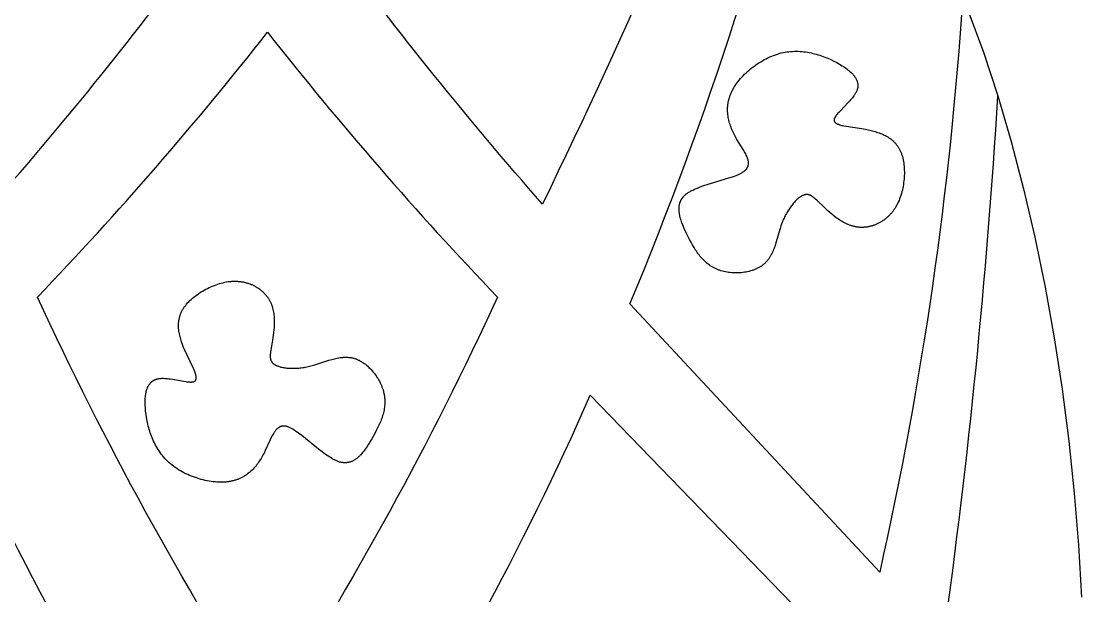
# Model space of a CAD drawing. Extents: x -66 to 16, y -52 to 43.
# Drawn here: x -52.13 to -34.34, y -32.72 to -23.08 of the extents above; entities that cross this region are included whole.
import ezdxf

# ---------------------------------------------------------------- set-up
doc = ezdxf.new("R2010")
doc.units = 0
doc.layers.add('CURVES', color=7, linetype='CONTINUOUS')
doc.layers.add('DEFAULT', color=7, linetype='CONTINUOUS')

msp = doc.modelspace()

# ---------------------------------------------------------------- linework, layer by layer
at = {"layer": 'CURVES'}
msp.add_lwpolyline([(-36.252, -22.894), (-35.993, -23.599), (-35.75, -24.333), (-35.524, -25.098), (-35.317, -25.891), (-35.128, -26.706), (-34.957, -27.542), (-34.805, -28.393), (-34.673, -29.255), (-34.561, -30.126), (-34.469, -31), (-34.397, -31.874), (-34.346, -32.745)], dxfattribs=at)
at = {"layer": 'DEFAULT'}
for points in [[(-56.515, -17.196, 0.02083), (-52.612, -26.148, 0.021642), (-49.072, -21.753, -0.137874), (-52.009, -12.277)], [(-39.485, -17.196, -0.02083), (-43.388, -26.148, -0.021642), (-46.928, -21.753, 0.137874), (-43.991, -12.277)], [(-36.34, -22.671, -0.038967), (-37.732, -32.322), (-41.921, -27.823, 0.04124), (-38.796, -18.143)], [(-34.342, -35.795), (-36.66, -33.431, 0.019464), (-35.75, -24.333)]]:
    msp.add_lwpolyline(points, format="xyb", dxfattribs=at)
for points in [[(-48, -34.753, -0.034629), (-51.858, -27.711, 0.023915), (-48, -23.266, 0.023915), (-44.142, -27.711, -0.034629)], [(-53.414, -29.357), (-57.813, -33.9, 0.05969), (-54.407, -41.74, 0.048291), (-49.411, -36.72, -0.04152)], [(-46.589, -36.72, 0.04152), (-42.586, -29.357), (-38.187, -33.9, -0.05969), (-41.593, -41.74, -0.048291)]]:
    msp.add_lwpolyline(points, format="xyb", close=True, dxfattribs=at)
for points in [[(-40.151, -25.019), (-40.163, -24.997), (-40.174, -24.974), (-40.186, -24.952), (-40.196, -24.929), (-40.206, -24.906), (-40.216, -24.883), (-40.225, -24.86), (-40.234, -24.837), (-40.242, -24.813), (-40.249, -24.79), (-40.256, -24.766), (-40.262, -24.742), (-40.267, -24.718), (-40.272, -24.694), (-40.275, -24.67), (-40.279, -24.646), (-40.281, -24.621), (-40.282, -24.597), (-40.283, -24.572), (-40.283, -24.56), (-40.283, -24.547), (-40.283, -24.535), (-40.282, -24.522), (-40.281, -24.51), (-40.28, -24.498), (-40.279, -24.485), (-40.277, -24.473), (-40.275, -24.46), (-40.273, -24.448), (-40.271, -24.435), (-40.268, -24.422), (-40.266, -24.41), (-40.262, -24.397), (-40.259, -24.385), (-40.256, -24.372), (-40.252, -24.359), (-40.248, -24.347), (-40.243, -24.334), (-40.239, -24.321), (-40.234, -24.309), (-40.228, -24.296), (-40.223, -24.283), (-40.217, -24.271), (-40.211, -24.258), (-40.205, -24.245), (-40.198, -24.232), (-40.191, -24.22), (-40.176, -24.194), (-40.161, -24.169), (-40.144, -24.143), (-40.126, -24.118), (-40.107, -24.093), (-40.087, -24.068), (-40.066, -24.043), (-40.044, -24.019), (-40.022, -23.995), (-39.998, -23.971), (-39.974, -23.948), (-39.949, -23.925), (-39.923, -23.902), (-39.897, -23.88), (-39.87, -23.859), (-39.843, -23.837), (-39.815, -23.817), (-39.786, -23.797), (-39.757, -23.778), (-39.727, -23.76), (-39.698, -23.742), (-39.667, -23.725), (-39.637, -23.709), (-39.606, -23.694), (-39.574, -23.679), (-39.543, -23.666), (-39.511, -23.653), (-39.48, -23.642), (-39.448, -23.631), (-39.416, -23.622), (-39.384, -23.613), (-39.352, -23.606), (-39.32, -23.6), (-39.288, -23.595), (-39.256, -23.591), (-39.224, -23.588), (-39.192, -23.586), (-39.161, -23.585), (-39.129, -23.584), (-39.098, -23.585), (-39.066, -23.587), (-39.035, -23.589), (-39.004, -23.592), (-38.974, -23.596), (-38.943, -23.601), (-38.913, -23.606), (-38.883, -23.612), (-38.853, -23.619), (-38.824, -23.626), (-38.795, -23.634), (-38.766, -23.642), (-38.737, -23.651), (-38.709, -23.661), (-38.681, -23.671), (-38.654, -23.681), (-38.6, -23.702), (-38.549, -23.725), (-38.499, -23.749), (-38.451, -23.774), (-38.405, -23.8), (-38.362, -23.826), (-38.341, -23.839), (-38.321, -23.852), (-38.302, -23.866), (-38.283, -23.879), (-38.265, -23.893), (-38.248, -23.907), (-38.232, -23.921), (-38.216, -23.935), (-38.202, -23.949), (-38.195, -23.956), (-38.188, -23.964), (-38.181, -23.971), (-38.175, -23.978), (-38.169, -23.986), (-38.163, -23.993), (-38.157, -24), (-38.152, -24.008), (-38.147, -24.015), (-38.142, -24.023), (-38.137, -24.03), (-38.133, -24.038), (-38.128, -24.045), (-38.124, -24.053), (-38.121, -24.061), (-38.117, -24.068), (-38.114, -24.076), (-38.111, -24.084), (-38.109, -24.092), (-38.107, -24.099), (-38.104, -24.107), (-38.104, -24.111), (-38.103, -24.115), (-38.102, -24.119), (-38.101, -24.123), (-38.101, -24.127), (-38.1, -24.131), (-38.1, -24.135), (-38.099, -24.139), (-38.099, -24.143), (-38.099, -24.147), (-38.098, -24.151), (-38.098, -24.155), (-38.098, -24.159), (-38.098, -24.163), (-38.098, -24.167), (-38.099, -24.171), (-38.099, -24.176), (-38.099, -24.18), (-38.1, -24.184), (-38.1, -24.188), (-38.101, -24.192), (-38.101, -24.196), (-38.102, -24.2), (-38.103, -24.204), (-38.104, -24.208), (-38.105, -24.213), (-38.106, -24.217), (-38.107, -24.221), (-38.11, -24.229), (-38.112, -24.238), (-38.116, -24.246), (-38.119, -24.255), (-38.123, -24.263), (-38.127, -24.272), (-38.132, -24.28), (-38.136, -24.289), (-38.141, -24.297), (-38.147, -24.306), (-38.152, -24.315), (-38.158, -24.323), (-38.164, -24.332), (-38.177, -24.349), (-38.19, -24.366), (-38.204, -24.384), (-38.219, -24.401), (-38.234, -24.418), (-38.265, -24.452), (-38.391, -24.581), (-38.419, -24.611), (-38.432, -24.625), (-38.444, -24.639), (-38.455, -24.652), (-38.46, -24.659), (-38.465, -24.665), (-38.47, -24.672), (-38.474, -24.678), (-38.478, -24.684), (-38.481, -24.69), (-38.485, -24.696), (-38.486, -24.699), (-38.488, -24.702), (-38.489, -24.705), (-38.49, -24.708), (-38.492, -24.71), (-38.493, -24.713), (-38.494, -24.716), (-38.495, -24.718), (-38.495, -24.721), (-38.496, -24.724), (-38.497, -24.726), (-38.497, -24.728), (-38.497, -24.729), (-38.497, -24.73), (-38.498, -24.731), (-38.498, -24.733), (-38.498, -24.734), (-38.498, -24.735), (-38.498, -24.736), (-38.498, -24.737), (-38.498, -24.739), (-38.498, -24.74), (-38.498, -24.741), (-38.498, -24.742), (-38.498, -24.743), (-38.498, -24.745), (-38.498, -24.746), (-38.498, -24.747), (-38.497, -24.748), (-38.497, -24.749), (-38.497, -24.75), (-38.497, -24.751), (-38.496, -24.752), (-38.496, -24.753), (-38.496, -24.755), (-38.496, -24.756), (-38.495, -24.757), (-38.495, -24.758), (-38.494, -24.759), (-38.494, -24.76), (-38.493, -24.761), (-38.493, -24.762), (-38.492, -24.763), (-38.492, -24.764), (-38.491, -24.765), (-38.491, -24.766), (-38.49, -24.767), (-38.489, -24.768), (-38.489, -24.769), (-38.488, -24.77), (-38.487, -24.771), (-38.487, -24.772), (-38.486, -24.773), (-38.485, -24.774), (-38.484, -24.775), (-38.483, -24.776), (-38.481, -24.778), (-38.479, -24.78), (-38.477, -24.782), (-38.475, -24.783), (-38.473, -24.785), (-38.471, -24.787), (-38.469, -24.788), (-38.466, -24.79), (-38.464, -24.792), (-38.461, -24.793), (-38.459, -24.795), (-38.456, -24.796), (-38.453, -24.798), (-38.451, -24.799), (-38.445, -24.802), (-38.438, -24.805), (-38.432, -24.808), (-38.425, -24.81), (-38.418, -24.813), (-38.411, -24.815), (-38.404, -24.818), (-38.388, -24.823), (-38.371, -24.827), (-38.353, -24.831), (-38.335, -24.835), (-38.295, -24.843), (-38.068, -24.877), (-37.971, -24.894), (-37.923, -24.903), (-37.876, -24.914), (-37.829, -24.926), (-37.806, -24.932), (-37.784, -24.939), (-37.762, -24.946), (-37.74, -24.954), (-37.718, -24.962), (-37.697, -24.971), (-37.676, -24.98), (-37.655, -24.99), (-37.635, -25), (-37.616, -25.011), (-37.596, -25.022), (-37.587, -25.028), (-37.578, -25.034), (-37.568, -25.04), (-37.559, -25.046), (-37.551, -25.053), (-37.542, -25.06), (-37.533, -25.066), (-37.525, -25.074), (-37.516, -25.081), (-37.508, -25.088), (-37.5, -25.096), (-37.492, -25.103), (-37.484, -25.111), (-37.477, -25.119), (-37.469, -25.128), (-37.462, -25.136), (-37.455, -25.145), (-37.448, -25.154), (-37.441, -25.163), (-37.434, -25.172), (-37.428, -25.182), (-37.421, -25.191), (-37.415, -25.201), (-37.409, -25.211), (-37.403, -25.222), (-37.398, -25.232), (-37.392, -25.243), (-37.387, -25.254), (-37.382, -25.265), (-37.377, -25.277), (-37.372, -25.289), (-37.368, -25.3), (-37.364, -25.313), (-37.36, -25.325), (-37.356, -25.337), (-37.352, -25.35), (-37.345, -25.376), (-37.339, -25.403), (-37.334, -25.431), (-37.329, -25.459), (-37.326, -25.487), (-37.323, -25.516), (-37.32, -25.546), (-37.319, -25.576), (-37.318, -25.606), (-37.318, -25.636), (-37.319, -25.667), (-37.321, -25.698), (-37.323, -25.729), (-37.326, -25.76), (-37.33, -25.791), (-37.334, -25.821), (-37.34, -25.852), (-37.346, -25.883), (-37.352, -25.913), (-37.36, -25.943), (-37.368, -25.973), (-37.377, -26.002), (-37.387, -26.031), (-37.397, -26.059), (-37.408, -26.087), (-37.42, -26.114), (-37.433, -26.141), (-37.446, -26.167), (-37.453, -26.179), (-37.46, -26.192), (-37.467, -26.204), (-37.474, -26.216), (-37.482, -26.228), (-37.49, -26.239), (-37.498, -26.251), (-37.506, -26.262), (-37.514, -26.273), (-37.522, -26.283), (-37.531, -26.294), (-37.54, -26.304), (-37.549, -26.314), (-37.558, -26.324), (-37.567, -26.334), (-37.576, -26.343), (-37.585, -26.352), (-37.595, -26.361), (-37.604, -26.37), (-37.614, -26.379), (-37.624, -26.387), (-37.634, -26.395), (-37.644, -26.403), (-37.654, -26.411), (-37.664, -26.418), (-37.675, -26.425), (-37.685, -26.432), (-37.696, -26.439), (-37.706, -26.446), (-37.717, -26.452), (-37.728, -26.458), (-37.739, -26.464), (-37.75, -26.47), (-37.761, -26.475), (-37.772, -26.481), (-37.783, -26.486), (-37.794, -26.491), (-37.805, -26.495), (-37.817, -26.5), (-37.828, -26.504), (-37.839, -26.508), (-37.851, -26.511), (-37.862, -26.515), (-37.874, -26.518), (-37.885, -26.521), (-37.897, -26.524), (-37.908, -26.526), (-37.92, -26.529), (-37.932, -26.531), (-37.943, -26.533), (-37.955, -26.534), (-37.966, -26.536), (-37.978, -26.537), (-37.99, -26.538), (-38.001, -26.539), (-38.013, -26.539), (-38.024, -26.539), (-38.036, -26.539), (-38.048, -26.539), (-38.059, -26.539), (-38.071, -26.538), (-38.082, -26.537), (-38.094, -26.536), (-38.105, -26.535), (-38.116, -26.533), (-38.128, -26.531), (-38.139, -26.529), (-38.15, -26.527), (-38.161, -26.524), (-38.173, -26.521), (-38.184, -26.519), (-38.195, -26.515), (-38.206, -26.512), (-38.216, -26.508), (-38.238, -26.501), (-38.26, -26.492), (-38.281, -26.483), (-38.302, -26.473), (-38.322, -26.463), (-38.343, -26.452), (-38.363, -26.44), (-38.383, -26.428), (-38.403, -26.416), (-38.422, -26.403), (-38.441, -26.39), (-38.46, -26.377), (-38.497, -26.349), (-38.532, -26.32), (-38.566, -26.292), (-38.599, -26.263), (-38.66, -26.206), (-38.785, -26.085), (-38.806, -26.066), (-38.826, -26.048), (-38.836, -26.041), (-38.846, -26.033), (-38.855, -26.026), (-38.864, -26.02), (-38.869, -26.017), (-38.873, -26.014), (-38.878, -26.012), (-38.882, -26.009), (-38.886, -26.007), (-38.891, -26.004), (-38.895, -26.002), (-38.9, -26), (-38.904, -25.998), (-38.908, -25.997), (-38.913, -25.995), (-38.917, -25.994), (-38.921, -25.992), (-38.926, -25.991), (-38.93, -25.99), (-38.935, -25.989), (-38.939, -25.989), (-38.943, -25.988), (-38.946, -25.988), (-38.948, -25.988), (-38.95, -25.988), (-38.952, -25.988), (-38.954, -25.988), (-38.957, -25.988), (-38.959, -25.988), (-38.961, -25.988), (-38.963, -25.988), (-38.965, -25.988), (-38.97, -25.988), (-38.975, -25.989), (-38.979, -25.99), (-38.984, -25.991), (-38.988, -25.992), (-38.993, -25.993), (-38.998, -25.994), (-39.002, -25.996), (-39.007, -25.998), (-39.012, -26), (-39.017, -26.002), (-39.022, -26.004), (-39.027, -26.006), (-39.032, -26.009), (-39.037, -26.012), (-39.042, -26.015), (-39.048, -26.018), (-39.053, -26.021), (-39.058, -26.025), (-39.069, -26.032), (-39.08, -26.04), (-39.091, -26.049), (-39.103, -26.058), (-39.114, -26.068), (-39.125, -26.079), (-39.137, -26.09), (-39.149, -26.102), (-39.16, -26.114), (-39.172, -26.127), (-39.183, -26.141), (-39.195, -26.155), (-39.207, -26.17), (-39.218, -26.185), (-39.23, -26.201), (-39.241, -26.217), (-39.252, -26.234), (-39.263, -26.251), (-39.274, -26.268), (-39.285, -26.286), (-39.296, -26.305), (-39.306, -26.324), (-39.316, -26.344), (-39.326, -26.363), (-39.336, -26.384), (-39.345, -26.404), (-39.355, -26.426), (-39.363, -26.447), (-39.372, -26.469), (-39.388, -26.514), (-39.403, -26.559), (-39.472, -26.796), (-39.487, -26.842), (-39.503, -26.888), (-39.512, -26.911), (-39.521, -26.933), (-39.531, -26.955), (-39.541, -26.976), (-39.552, -26.997), (-39.563, -27.017), (-39.569, -27.028), (-39.575, -27.037), (-39.581, -27.047), (-39.587, -27.057), (-39.594, -27.066), (-39.601, -27.076), (-39.608, -27.085), (-39.615, -27.094), (-39.622, -27.103), (-39.629, -27.112), (-39.637, -27.12), (-39.645, -27.129), (-39.653, -27.137), (-39.661, -27.145), (-39.67, -27.153), (-39.679, -27.16), (-39.688, -27.168), (-39.697, -27.175), (-39.707, -27.182), (-39.716, -27.189), (-39.726, -27.195), (-39.736, -27.202), (-39.747, -27.208), (-39.757, -27.214), (-39.768, -27.22), (-39.779, -27.225), (-39.79, -27.231), (-39.801, -27.236), (-39.813, -27.241), (-39.824, -27.246), (-39.836, -27.251), (-39.848, -27.255), (-39.86, -27.259), (-39.872, -27.263), (-39.897, -27.271), (-39.922, -27.278), (-39.947, -27.284), (-39.973, -27.289), (-39.999, -27.293), (-40.026, -27.297), (-40.052, -27.3), (-40.079, -27.302), (-40.106, -27.303), (-40.133, -27.304), (-40.16, -27.304), (-40.187, -27.303), (-40.213, -27.301), (-40.24, -27.298), (-40.267, -27.295), (-40.293, -27.291), (-40.319, -27.286), (-40.344, -27.28), (-40.37, -27.274), (-40.394, -27.267), (-40.419, -27.259), (-40.431, -27.255), (-40.443, -27.25), (-40.454, -27.245), (-40.466, -27.241), (-40.477, -27.236), (-40.488, -27.23), (-40.499, -27.225), (-40.51, -27.22), (-40.521, -27.214), (-40.532, -27.208), (-40.542, -27.202), (-40.552, -27.195), (-40.563, -27.189), (-40.573, -27.182), (-40.582, -27.176), (-40.592, -27.169), (-40.611, -27.154), (-40.63, -27.14), (-40.648, -27.124), (-40.666, -27.108), (-40.683, -27.091), (-40.699, -27.074), (-40.716, -27.056), (-40.732, -27.038), (-40.747, -27.02), (-40.762, -27.001), (-40.777, -26.981), (-40.791, -26.961), (-40.805, -26.941), (-40.819, -26.92), (-40.846, -26.878), (-40.871, -26.834), (-40.896, -26.79), (-40.92, -26.744), (-40.966, -26.652), (-41.009, -26.558), (-41.03, -26.511), (-41.048, -26.464), (-41.056, -26.44), (-41.064, -26.417), (-41.071, -26.394), (-41.078, -26.371), (-41.083, -26.348), (-41.086, -26.336), (-41.088, -26.325), (-41.09, -26.314), (-41.092, -26.303), (-41.094, -26.291), (-41.095, -26.28), (-41.096, -26.269), (-41.097, -26.258), (-41.098, -26.247), (-41.098, -26.237), (-41.098, -26.226), (-41.098, -26.215), (-41.097, -26.204), (-41.096, -26.194), (-41.095, -26.183), (-41.094, -26.173), (-41.092, -26.163), (-41.09, -26.152), (-41.087, -26.142), (-41.084, -26.132), (-41.083, -26.127), (-41.081, -26.122), (-41.079, -26.117), (-41.077, -26.112), (-41.076, -26.108), (-41.074, -26.103), (-41.071, -26.098), (-41.069, -26.093), (-41.067, -26.088), (-41.065, -26.084), (-41.062, -26.079), (-41.059, -26.074), (-41.057, -26.07), (-41.054, -26.065), (-41.051, -26.06), (-41.048, -26.056), (-41.045, -26.051), (-41.042, -26.047), (-41.038, -26.042), (-41.035, -26.038), (-41.032, -26.033), (-41.028, -26.029), (-41.024, -26.024), (-41.02, -26.02), (-41.016, -26.016), (-41.012, -26.012), (-41.004, -26.003), (-40.995, -25.995), (-40.986, -25.987), (-40.976, -25.979), (-40.965, -25.971), (-40.955, -25.963), (-40.943, -25.955), (-40.932, -25.948), (-40.919, -25.94), (-40.907, -25.933), (-40.894, -25.926), (-40.881, -25.919), (-40.867, -25.912), (-40.838, -25.899), (-40.808, -25.886), (-40.777, -25.873), (-40.745, -25.861), (-40.679, -25.837), (-40.61, -25.815), (-40.262, -25.71), (-40.199, -25.689), (-40.169, -25.679), (-40.141, -25.668), (-40.114, -25.657), (-40.088, -25.645), (-40.076, -25.639), (-40.064, -25.633), (-40.053, -25.628), (-40.042, -25.622), (-40.032, -25.615), (-40.022, -25.609), (-40.013, -25.603), (-40.009, -25.6), (-40.004, -25.597), (-40, -25.593), (-39.996, -25.59), (-39.992, -25.587), (-39.989, -25.583), (-39.985, -25.58), (-39.982, -25.577), (-39.978, -25.573), (-39.975, -25.57), (-39.972, -25.567), (-39.969, -25.563), (-39.966, -25.56), (-39.963, -25.556), (-39.961, -25.553), (-39.958, -25.549), (-39.956, -25.546), (-39.954, -25.542), (-39.952, -25.538), (-39.95, -25.535), (-39.948, -25.531), (-39.946, -25.527), (-39.944, -25.524), (-39.943, -25.52), (-39.941, -25.516), (-39.94, -25.512), (-39.939, -25.509), (-39.938, -25.505), (-39.937, -25.501), (-39.936, -25.497), (-39.935, -25.493), (-39.934, -25.489), (-39.934, -25.485), (-39.933, -25.482), (-39.933, -25.478), (-39.933, -25.474), (-39.932, -25.47), (-39.932, -25.466), (-39.932, -25.461), (-39.932, -25.457), (-39.932, -25.453), (-39.933, -25.449), (-39.933, -25.445), (-39.933, -25.441), (-39.934, -25.437), (-39.934, -25.433), (-39.935, -25.428), (-39.936, -25.424), (-39.938, -25.416), (-39.94, -25.407), (-39.942, -25.398), (-39.945, -25.39), (-39.948, -25.381), (-39.951, -25.372), (-39.954, -25.363), (-39.958, -25.354), (-39.962, -25.345), (-39.97, -25.326), (-39.979, -25.307), (-39.99, -25.288), (-40, -25.269), (-40.023, -25.23), (-40.126, -25.063)], [(-48.059, -30.329), (-48.071, -30.352), (-48.083, -30.374), (-48.095, -30.396), (-48.108, -30.417), (-48.121, -30.438), (-48.135, -30.459), (-48.149, -30.48), (-48.163, -30.5), (-48.178, -30.52), (-48.193, -30.539), (-48.209, -30.558), (-48.226, -30.576), (-48.243, -30.594), (-48.26, -30.612), (-48.278, -30.629), (-48.296, -30.645), (-48.315, -30.66), (-48.334, -30.676), (-48.354, -30.69), (-48.365, -30.697), (-48.375, -30.704), (-48.385, -30.71), (-48.396, -30.717), (-48.407, -30.723), (-48.418, -30.729), (-48.429, -30.735), (-48.44, -30.741), (-48.451, -30.746), (-48.463, -30.752), (-48.475, -30.757), (-48.486, -30.762), (-48.498, -30.767), (-48.511, -30.771), (-48.523, -30.775), (-48.535, -30.78), (-48.548, -30.783), (-48.561, -30.787), (-48.574, -30.791), (-48.587, -30.794), (-48.6, -30.797), (-48.613, -30.8), (-48.627, -30.802), (-48.641, -30.805), (-48.655, -30.807), (-48.669, -30.809), (-48.683, -30.81), (-48.698, -30.812), (-48.727, -30.814), (-48.757, -30.815), (-48.787, -30.815), (-48.818, -30.815), (-48.85, -30.813), (-48.881, -30.811), (-48.914, -30.807), (-48.946, -30.803), (-48.979, -30.798), (-49.012, -30.792), (-49.044, -30.785), (-49.078, -30.777), (-49.111, -30.769), (-49.144, -30.76), (-49.177, -30.749), (-49.209, -30.738), (-49.242, -30.727), (-49.275, -30.714), (-49.307, -30.701), (-49.339, -30.687), (-49.37, -30.672), (-49.401, -30.657), (-49.432, -30.64), (-49.462, -30.623), (-49.491, -30.606), (-49.52, -30.587), (-49.548, -30.568), (-49.576, -30.548), (-49.602, -30.528), (-49.628, -30.507), (-49.653, -30.485), (-49.677, -30.463), (-49.7, -30.44), (-49.722, -30.416), (-49.743, -30.392), (-49.764, -30.367), (-49.783, -30.342), (-49.802, -30.317), (-49.82, -30.291), (-49.837, -30.264), (-49.853, -30.237), (-49.869, -30.21), (-49.883, -30.183), (-49.897, -30.155), (-49.911, -30.128), (-49.923, -30.099), (-49.935, -30.071), (-49.946, -30.043), (-49.957, -30.014), (-49.967, -29.986), (-49.976, -29.957), (-49.985, -29.929), (-49.993, -29.9), (-50, -29.872), (-50.007, -29.843), (-50.019, -29.787), (-50.029, -29.731), (-50.038, -29.676), (-50.044, -29.623), (-50.049, -29.571), (-50.052, -29.52), (-50.052, -29.496), (-50.053, -29.472), (-50.052, -29.448), (-50.052, -29.425), (-50.05, -29.403), (-50.048, -29.381), (-50.046, -29.359), (-50.043, -29.338), (-50.039, -29.318), (-50.037, -29.308), (-50.035, -29.299), (-50.033, -29.289), (-50.03, -29.28), (-50.028, -29.271), (-50.025, -29.262), (-50.022, -29.253), (-50.019, -29.244), (-50.016, -29.236), (-50.012, -29.227), (-50.009, -29.219), (-50.005, -29.211), (-50.001, -29.204), (-49.997, -29.196), (-49.993, -29.189), (-49.988, -29.182), (-49.984, -29.175), (-49.979, -29.168), (-49.974, -29.162), (-49.969, -29.155), (-49.963, -29.149), (-49.96, -29.146), (-49.958, -29.143), (-49.955, -29.14), (-49.952, -29.138), (-49.949, -29.135), (-49.946, -29.132), (-49.943, -29.129), (-49.94, -29.127), (-49.937, -29.124), (-49.934, -29.122), (-49.93, -29.119), (-49.927, -29.117), (-49.924, -29.115), (-49.92, -29.113), (-49.917, -29.11), (-49.913, -29.108), (-49.91, -29.106), (-49.906, -29.104), (-49.903, -29.102), (-49.899, -29.1), (-49.895, -29.098), (-49.892, -29.097), (-49.888, -29.095), (-49.884, -29.093), (-49.88, -29.092), (-49.876, -29.09), (-49.872, -29.089), (-49.868, -29.087), (-49.859, -29.085), (-49.851, -29.082), (-49.842, -29.08), (-49.833, -29.078), (-49.824, -29.077), (-49.815, -29.076), (-49.805, -29.074), (-49.795, -29.074), (-49.785, -29.073), (-49.775, -29.072), (-49.765, -29.072), (-49.755, -29.072), (-49.744, -29.072), (-49.723, -29.073), (-49.701, -29.074), (-49.679, -29.076), (-49.656, -29.079), (-49.634, -29.082), (-49.588, -29.088), (-49.41, -29.12), (-49.37, -29.127), (-49.351, -29.129), (-49.333, -29.131), (-49.316, -29.133), (-49.307, -29.133), (-49.299, -29.134), (-49.291, -29.134), (-49.284, -29.134), (-49.276, -29.134), (-49.269, -29.133), (-49.263, -29.133), (-49.259, -29.132), (-49.256, -29.132), (-49.253, -29.132), (-49.25, -29.131), (-49.247, -29.13), (-49.244, -29.13), (-49.241, -29.129), (-49.238, -29.128), (-49.236, -29.127), (-49.233, -29.127), (-49.231, -29.126), (-49.23, -29.125), (-49.228, -29.125), (-49.227, -29.124), (-49.226, -29.124), (-49.225, -29.123), (-49.224, -29.122), (-49.223, -29.122), (-49.222, -29.121), (-49.221, -29.121), (-49.22, -29.12), (-49.219, -29.119), (-49.218, -29.119), (-49.217, -29.118), (-49.216, -29.117), (-49.215, -29.116), (-49.214, -29.116), (-49.213, -29.115), (-49.212, -29.114), (-49.212, -29.113), (-49.211, -29.112), (-49.21, -29.112), (-49.209, -29.111), (-49.209, -29.11), (-49.208, -29.109), (-49.207, -29.108), (-49.207, -29.107), (-49.206, -29.106), (-49.205, -29.105), (-49.205, -29.104), (-49.204, -29.103), (-49.204, -29.102), (-49.203, -29.101), (-49.202, -29.1), (-49.202, -29.099), (-49.201, -29.098), (-49.201, -29.097), (-49.201, -29.096), (-49.2, -29.095), (-49.2, -29.094), (-49.199, -29.093), (-49.199, -29.092), (-49.199, -29.091), (-49.198, -29.089), (-49.198, -29.088), (-49.197, -29.086), (-49.197, -29.083), (-49.196, -29.081), (-49.196, -29.078), (-49.196, -29.076), (-49.195, -29.073), (-49.195, -29.07), (-49.195, -29.067), (-49.195, -29.065), (-49.195, -29.062), (-49.195, -29.059), (-49.195, -29.056), (-49.196, -29.053), (-49.196, -29.05), (-49.196, -29.046), (-49.197, -29.04), (-49.198, -29.033), (-49.2, -29.026), (-49.201, -29.019), (-49.203, -29.012), (-49.205, -29.005), (-49.207, -28.997), (-49.212, -28.981), (-49.218, -28.965), (-49.225, -28.948), (-49.232, -28.93), (-49.248, -28.894), (-49.347, -28.686), (-49.388, -28.597), (-49.407, -28.552), (-49.425, -28.507), (-49.441, -28.462), (-49.449, -28.439), (-49.456, -28.416), (-49.462, -28.394), (-49.468, -28.371), (-49.473, -28.349), (-49.478, -28.327), (-49.482, -28.304), (-49.486, -28.282), (-49.489, -28.259), (-49.491, -28.237), (-49.492, -28.215), (-49.493, -28.204), (-49.493, -28.193), (-49.493, -28.182), (-49.493, -28.171), (-49.492, -28.159), (-49.492, -28.148), (-49.491, -28.137), (-49.49, -28.126), (-49.489, -28.115), (-49.487, -28.104), (-49.486, -28.094), (-49.484, -28.083), (-49.481, -28.072), (-49.479, -28.061), (-49.476, -28.05), (-49.473, -28.039), (-49.47, -28.028), (-49.467, -28.018), (-49.463, -28.007), (-49.459, -27.996), (-49.455, -27.985), (-49.451, -27.975), (-49.446, -27.964), (-49.441, -27.953), (-49.436, -27.943), (-49.43, -27.932), (-49.424, -27.922), (-49.418, -27.911), (-49.412, -27.901), (-49.405, -27.89), (-49.398, -27.88), (-49.39, -27.869), (-49.383, -27.859), (-49.375, -27.849), (-49.367, -27.838), (-49.358, -27.828), (-49.34, -27.808), (-49.322, -27.788), (-49.302, -27.768), (-49.281, -27.749), (-49.26, -27.729), (-49.237, -27.711), (-49.214, -27.692), (-49.19, -27.674), (-49.166, -27.657), (-49.141, -27.64), (-49.115, -27.623), (-49.088, -27.607), (-49.061, -27.592), (-49.034, -27.577), (-49.006, -27.562), (-48.978, -27.549), (-48.95, -27.536), (-48.921, -27.524), (-48.892, -27.512), (-48.863, -27.501), (-48.834, -27.492), (-48.805, -27.482), (-48.775, -27.474), (-48.746, -27.467), (-48.717, -27.46), (-48.688, -27.455), (-48.659, -27.45), (-48.63, -27.447), (-48.616, -27.445), (-48.601, -27.444), (-48.587, -27.443), (-48.573, -27.443), (-48.559, -27.443), (-48.545, -27.442), (-48.531, -27.443), (-48.518, -27.443), (-48.504, -27.444), (-48.491, -27.445), (-48.477, -27.446), (-48.464, -27.447), (-48.45, -27.449), (-48.437, -27.451), (-48.424, -27.453), (-48.411, -27.455), (-48.398, -27.458), (-48.385, -27.461), (-48.373, -27.464), (-48.36, -27.467), (-48.348, -27.47), (-48.335, -27.474), (-48.323, -27.478), (-48.311, -27.482), (-48.299, -27.486), (-48.287, -27.491), (-48.276, -27.495), (-48.264, -27.5), (-48.253, -27.505), (-48.241, -27.511), (-48.23, -27.516), (-48.219, -27.522), (-48.208, -27.528), (-48.198, -27.534), (-48.187, -27.54), (-48.177, -27.546), (-48.166, -27.553), (-48.156, -27.56), (-48.146, -27.566), (-48.137, -27.573), (-48.127, -27.581), (-48.118, -27.588), (-48.108, -27.596), (-48.099, -27.603), (-48.09, -27.611), (-48.081, -27.619), (-48.073, -27.627), (-48.064, -27.636), (-48.056, -27.644), (-48.048, -27.653), (-48.04, -27.661), (-48.032, -27.67), (-48.025, -27.679), (-48.018, -27.688), (-48.01, -27.697), (-48.003, -27.707), (-47.997, -27.716), (-47.99, -27.726), (-47.984, -27.735), (-47.978, -27.745), (-47.972, -27.755), (-47.966, -27.765), (-47.961, -27.775), (-47.955, -27.785), (-47.95, -27.796), (-47.945, -27.806), (-47.941, -27.817), (-47.936, -27.827), (-47.932, -27.838), (-47.928, -27.849), (-47.924, -27.859), (-47.921, -27.87), (-47.918, -27.881), (-47.914, -27.892), (-47.909, -27.915), (-47.904, -27.937), (-47.899, -27.96), (-47.895, -27.983), (-47.892, -28.006), (-47.89, -28.029), (-47.888, -28.052), (-47.887, -28.075), (-47.886, -28.098), (-47.886, -28.121), (-47.886, -28.145), (-47.887, -28.168), (-47.889, -28.214), (-47.893, -28.259), (-47.897, -28.303), (-47.903, -28.347), (-47.916, -28.429), (-47.945, -28.601), (-47.949, -28.629), (-47.952, -28.655), (-47.953, -28.668), (-47.954, -28.68), (-47.954, -28.691), (-47.954, -28.702), (-47.954, -28.708), (-47.954, -28.713), (-47.954, -28.718), (-47.953, -28.723), (-47.953, -28.728), (-47.952, -28.733), (-47.952, -28.738), (-47.951, -28.743), (-47.95, -28.748), (-47.949, -28.752), (-47.948, -28.757), (-47.946, -28.761), (-47.945, -28.765), (-47.943, -28.77), (-47.942, -28.774), (-47.94, -28.778), (-47.938, -28.782), (-47.936, -28.786), (-47.935, -28.788), (-47.934, -28.79), (-47.933, -28.791), (-47.932, -28.793), (-47.93, -28.795), (-47.929, -28.797), (-47.928, -28.799), (-47.927, -28.801), (-47.925, -28.802), (-47.924, -28.804), (-47.921, -28.808), (-47.918, -28.811), (-47.915, -28.815), (-47.911, -28.818), (-47.908, -28.821), (-47.904, -28.824), (-47.9, -28.827), (-47.896, -28.83), (-47.892, -28.833), (-47.888, -28.836), (-47.883, -28.839), (-47.879, -28.842), (-47.874, -28.845), (-47.869, -28.848), (-47.864, -28.85), (-47.858, -28.853), (-47.853, -28.855), (-47.847, -28.858), (-47.841, -28.86), (-47.829, -28.865), (-47.816, -28.87), (-47.803, -28.874), (-47.789, -28.878), (-47.774, -28.882), (-47.759, -28.885), (-47.743, -28.889), (-47.727, -28.892), (-47.71, -28.894), (-47.692, -28.897), (-47.675, -28.899), (-47.657, -28.9), (-47.638, -28.902), (-47.619, -28.903), (-47.599, -28.903), (-47.58, -28.904), (-47.56, -28.903), (-47.539, -28.903), (-47.518, -28.902), (-47.497, -28.901), (-47.476, -28.899), (-47.454, -28.897), (-47.433, -28.895), (-47.41, -28.892), (-47.388, -28.888), (-47.366, -28.884), (-47.343, -28.88), (-47.321, -28.875), (-47.298, -28.87), (-47.252, -28.858), (-47.206, -28.845), (-46.971, -28.769), (-46.924, -28.755), (-46.877, -28.743), (-46.853, -28.738), (-46.83, -28.733), (-46.806, -28.729), (-46.783, -28.725), (-46.76, -28.722), (-46.737, -28.72), (-46.725, -28.719), (-46.713, -28.718), (-46.702, -28.718), (-46.69, -28.718), (-46.679, -28.718), (-46.667, -28.718), (-46.656, -28.719), (-46.644, -28.72), (-46.633, -28.721), (-46.621, -28.722), (-46.61, -28.723), (-46.599, -28.725), (-46.587, -28.727), (-46.576, -28.73), (-46.565, -28.732), (-46.553, -28.735), (-46.542, -28.739), (-46.531, -28.742), (-46.52, -28.746), (-46.509, -28.75), (-46.498, -28.755), (-46.487, -28.76), (-46.476, -28.765), (-46.465, -28.77), (-46.454, -28.776), (-46.443, -28.782), (-46.432, -28.788), (-46.422, -28.794), (-46.411, -28.801), (-46.401, -28.807), (-46.39, -28.815), (-46.38, -28.822), (-46.37, -28.829), (-46.359, -28.837), (-46.339, -28.853), (-46.32, -28.87), (-46.3, -28.888), (-46.281, -28.906), (-46.263, -28.926), (-46.245, -28.945), (-46.228, -28.966), (-46.211, -28.987), (-46.195, -29.008), (-46.179, -29.03), (-46.164, -29.053), (-46.15, -29.075), (-46.137, -29.099), (-46.124, -29.122), (-46.112, -29.146), (-46.1, -29.17), (-46.09, -29.194), (-46.08, -29.218), (-46.071, -29.243), (-46.063, -29.267), (-46.056, -29.292), (-46.053, -29.304), (-46.05, -29.317), (-46.047, -29.329), (-46.044, -29.341), (-46.042, -29.353), (-46.04, -29.365), (-46.038, -29.378), (-46.037, -29.39), (-46.036, -29.402), (-46.035, -29.414), (-46.034, -29.426), (-46.033, -29.438), (-46.033, -29.45), (-46.033, -29.462), (-46.033, -29.474), (-46.033, -29.486), (-46.034, -29.51), (-46.036, -29.534), (-46.039, -29.557), (-46.042, -29.581), (-46.046, -29.605), (-46.051, -29.628), (-46.056, -29.651), (-46.063, -29.675), (-46.069, -29.698), (-46.077, -29.721), (-46.084, -29.744), (-46.093, -29.767), (-46.102, -29.79), (-46.111, -29.813), (-46.131, -29.859), (-46.153, -29.905), (-46.176, -29.95), (-46.2, -29.995), (-46.251, -30.085), (-46.304, -30.175), (-46.331, -30.218), (-46.36, -30.259), (-46.375, -30.28), (-46.389, -30.299), (-46.405, -30.318), (-46.42, -30.336), (-46.436, -30.354), (-46.444, -30.362), (-46.452, -30.371), (-46.46, -30.379), (-46.468, -30.386), (-46.477, -30.394), (-46.485, -30.401), (-46.494, -30.409), (-46.502, -30.415), (-46.511, -30.422), (-46.52, -30.428), (-46.529, -30.434), (-46.538, -30.44), (-46.547, -30.446), (-46.556, -30.451), (-46.565, -30.456), (-46.575, -30.46), (-46.584, -30.465), (-46.594, -30.469), (-46.604, -30.472), (-46.614, -30.476), (-46.619, -30.477), (-46.624, -30.479), (-46.629, -30.48), (-46.634, -30.481), (-46.639, -30.482), (-46.644, -30.483), (-46.649, -30.484), (-46.654, -30.485), (-46.66, -30.486), (-46.665, -30.487), (-46.67, -30.487), (-46.676, -30.488), (-46.681, -30.488), (-46.686, -30.488), (-46.692, -30.489), (-46.697, -30.489), (-46.703, -30.489), (-46.708, -30.489), (-46.714, -30.488), (-46.72, -30.488), (-46.725, -30.488), (-46.731, -30.487), (-46.737, -30.487), (-46.742, -30.486), (-46.748, -30.485), (-46.754, -30.484), (-46.766, -30.482), (-46.778, -30.479), (-46.79, -30.476), (-46.802, -30.472), (-46.814, -30.468), (-46.827, -30.464), (-46.839, -30.459), (-46.852, -30.453), (-46.865, -30.447), (-46.878, -30.441), (-46.891, -30.434), (-46.904, -30.427), (-46.918, -30.419), (-46.945, -30.403), (-46.973, -30.386), (-47, -30.367), (-47.028, -30.348), (-47.085, -30.306), (-47.143, -30.261), (-47.425, -30.032), (-47.478, -29.992), (-47.503, -29.974), (-47.528, -29.956), (-47.553, -29.94), (-47.576, -29.925), (-47.588, -29.919), (-47.599, -29.912), (-47.611, -29.906), (-47.622, -29.901), (-47.632, -29.896), (-47.643, -29.891), (-47.653, -29.887), (-47.659, -29.885), (-47.664, -29.884), (-47.669, -29.882), (-47.674, -29.88), (-47.678, -29.879), (-47.683, -29.878), (-47.688, -29.877), (-47.693, -29.876), (-47.697, -29.875), (-47.702, -29.874), (-47.707, -29.874), (-47.711, -29.873), (-47.716, -29.873), (-47.72, -29.872), (-47.724, -29.872), (-47.729, -29.872), (-47.733, -29.872), (-47.737, -29.872), (-47.741, -29.873), (-47.746, -29.873), (-47.75, -29.874), (-47.754, -29.874), (-47.758, -29.875), (-47.762, -29.876), (-47.765, -29.877), (-47.769, -29.878), (-47.773, -29.879), (-47.777, -29.88), (-47.781, -29.881), (-47.784, -29.883), (-47.788, -29.884), (-47.792, -29.886), (-47.795, -29.888), (-47.799, -29.889), (-47.802, -29.891), (-47.806, -29.893), (-47.809, -29.895), (-47.813, -29.897), (-47.816, -29.9), (-47.819, -29.902), (-47.823, -29.905), (-47.826, -29.907), (-47.829, -29.91), (-47.832, -29.912), (-47.835, -29.915), (-47.839, -29.918), (-47.842, -29.921), (-47.845, -29.924), (-47.851, -29.93), (-47.857, -29.937), (-47.863, -29.943), (-47.868, -29.95), (-47.874, -29.958), (-47.88, -29.965), (-47.885, -29.973), (-47.891, -29.981), (-47.896, -29.99), (-47.907, -30.007), (-47.917, -30.025), (-47.927, -30.044), (-47.937, -30.064), (-47.956, -30.105), (-48.037, -30.284)]]:
    msp.add_lwpolyline(points, close=True, dxfattribs=at)

doc.saveas('drawing.dxf')
